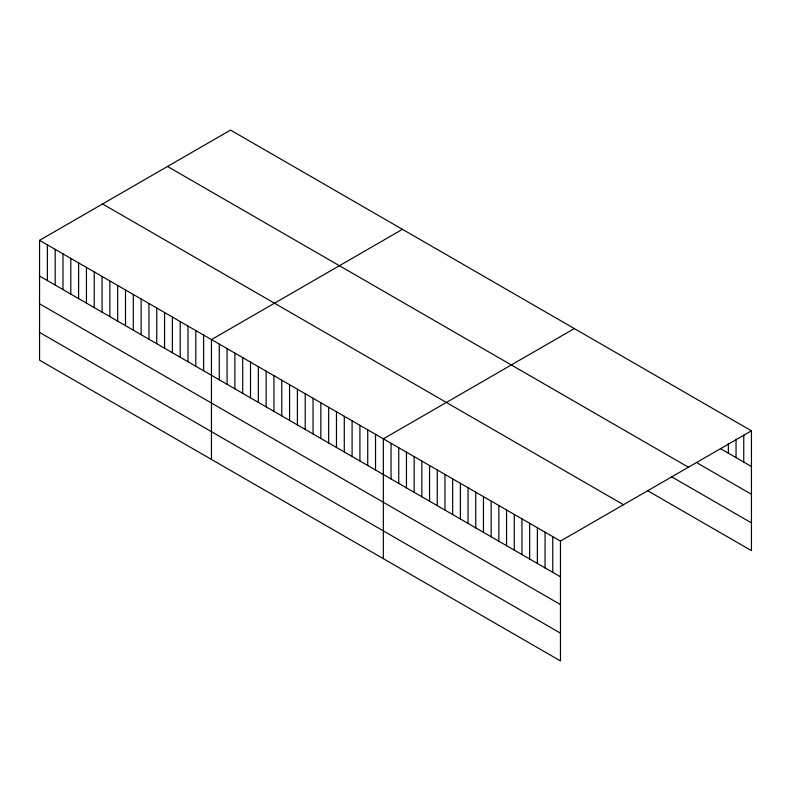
<?xml version="1.0" encoding="UTF-8"?>
<svg xmlns="http://www.w3.org/2000/svg" width="791" height="791" viewBox="0 0 791 791"><rect width="100%" height="100%" fill="white"/><g stroke="black" fill="none" stroke-linecap="round" stroke-linejoin="round"><path stroke-width="1.19" d="M39.55 240.345L560.463 541.093L560.463 660.92L39.55 360.172L39.55 240.345L230.537 130.08L751.45 430.828L751.45 550.655L647.493 490.638M402.441 229.331L211.454 339.596L211.454 459.423M574.335 328.572L383.348 438.837L383.348 558.664M560.463 541.093L751.45 430.828M720.65 448.744L751.45 466.522M697.543 463.17L751.45 494.286M167.514 166.466L688.427 467.214M671.559 476.765L751.45 522.891M102.573 203.959L623.486 504.707M39.55 276.039L560.463 576.787M39.55 303.803L560.463 604.551M39.55 332.408L560.463 633.156M743.748 435.001L743.748 462.082M736.045 439.163L736.045 457.633M728.353 443.336L728.353 453.184M552.761 536.644L552.761 572.348M545.058 532.205L545.058 567.898M537.366 527.755L537.366 563.449M529.663 523.306L529.663 559.01M521.961 518.866L521.961 554.56M514.259 514.417L514.259 550.111M506.556 509.968L506.556 545.671M498.854 505.528L498.854 541.222M491.162 501.079L491.162 536.773M483.459 496.629L483.459 532.333M475.757 492.19L475.757 527.884M468.054 487.74L468.054 523.444M460.352 483.301L460.352 518.995M452.66 478.852L452.66 514.545M444.957 474.402L444.957 510.106M437.255 469.963L437.255 505.657M429.553 465.513L429.553 501.207M421.85 461.064L421.85 496.768M414.158 456.625L414.158 492.318M406.455 452.175L406.455 487.869M398.753 447.726L398.753 483.43M391.051 443.286L391.051 478.98M375.537 434.328L375.537 470.022M367.726 429.82L367.726 465.513M359.915 425.301L359.915 461.005M352.094 420.792L352.094 456.486M344.283 416.284L344.283 451.977M336.472 411.775L336.472 447.469M328.66 407.256L328.66 442.96M320.839 402.748L320.839 438.441M313.028 398.239L313.028 433.933M305.217 393.73L305.217 429.424M297.406 389.212L297.406 424.915M289.585 384.703L289.585 420.397M281.774 380.194L281.774 415.888M273.963 375.685L273.963 411.379M266.152 371.167L266.152 406.871M258.331 366.658L258.331 402.352M250.52 362.149L250.52 397.843M242.708 357.641L242.708 393.335M234.887 353.122L234.887 388.826M227.076 348.613L227.076 384.307M219.265 344.105L219.265 379.799M203.633 335.077L203.633 370.781M195.822 330.569L195.822 366.263M188.011 326.06L188.011 361.754M180.2 321.551L180.2 357.245M172.379 317.033L172.379 352.737M164.568 312.524L164.568 348.218M156.756 308.015L156.756 343.709M148.945 303.507L148.945 339.201M141.124 298.988L141.124 334.692M133.313 294.479L133.313 330.173M125.502 289.971L125.502 325.665M117.691 285.462L117.691 321.156M109.87 280.943L109.87 316.647M102.059 276.435L102.059 312.129M94.248 271.926L94.248 307.62M86.437 267.417L86.437 303.111M78.616 262.899L78.616 298.603M70.804 258.39L70.804 294.084M62.993 253.881L62.993 289.575M55.182 249.373L55.182 285.067M47.361 244.854L47.361 280.558"/></g></svg>
